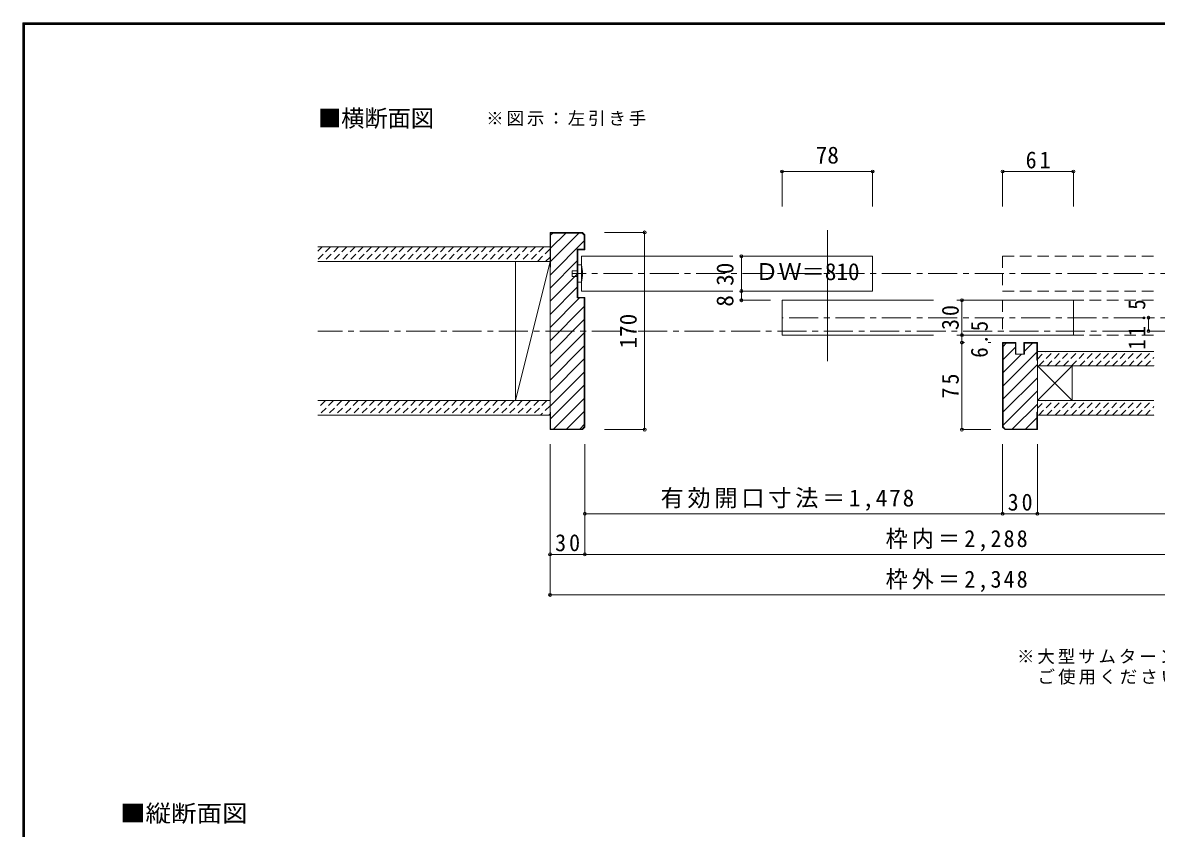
# Model space of a CAD drawing. Units: millimetres at full size, sheet at 1:5. Extents: x -973 to 977, y -718 to 696.
# Drawn here: x -973 to 4, y 1 to 696 of the extents above; entities that cross this region are included whole.
import ezdxf
from ezdxf.enums import TextEntityAlignment as Align

# ---------------------------------------------------------------- set-up
doc = ezdxf.new("R2010")
doc.units = ezdxf.units.MM
doc.header["$LTSCALE"] = 5
doc.header["$PDMODE"] = 32
doc.header["$PDSIZE"] = 2.5
for name, pattern in [('CHAIN1', [8, 5, -1, 1, -1]), ('DASHED1', [1.8, 1.2, -0.6]), ('DASHED2', [3, 2, -1])]:
    doc.linetypes.add(name, pattern=pattern)
for name, color, linetype, lineweight in [('0-1_通り芯', 4, 'CHAIN1', 9), ('0-2_柱', 3, 'Continuous', 9), ('0-3_仕上げ', 2, 'Continuous', 9), ('0-4_枠', 3, 'Continuous', 9), ('0-6_扉', 7, 'Continuous', 9), ('0-7_金物', 7, 'Continuous', 9), ('0-A_文字', 7, 'Continuous', 9), ('0-B_寸法', 7, 'Continuous', 9), ('0-C_ハッチ', 4, 'DASHED1', 9), ('F-1_枠', 6, 'Continuous', 9)]:
    doc.layers.add(name, color=color, linetype=linetype, lineweight=lineweight)
doc.styles.add('ＭＳ ゴシック', font='')
doc.styles.get('ＭＳ ゴシック').set_extended_font_data('MS Gothic')

msp = doc.modelspace()

# ---------------------------------------------------------------- linework, layer by layer
at = {"layer": '0-1_通り芯'}
msp.add_line((382.153, 430), (-718.847, 430), dxfattribs=at)
at = {"layer": '0-2_柱'}
msp.add_line((-548.726, 370), (-548.726, 490), dxfattribs=at)
at = {"layer": '0-2_柱', "color": 7}
for p, q in [((-548.726, 370), (-518.847, 490)), ((-68.847, 400), (-98.847, 370)), ((-98.847, 400), (-68.847, 370))]:
    msp.add_line(p, q, dxfattribs=at)
at = {"layer": '0-2_柱'}
msp.add_lwpolyline([(-98.847, 370), (-68.847, 370), (-68.847, 400), (-98.847, 400)], close=True, dxfattribs=at)
at = {"layer": '0-3_仕上げ'}
for p, q in [((-718.847, 502.5), (-518.847, 502.5)), ((-718.847, 490), (-518.847, 490)), ((-98.847, 412.5), (1.653, 412.5)), ((-98.847, 400), (1.653, 400)), ((-718.847, 370), (-518.847, 370)), ((1.653, 370), (-98.847, 370)), ((-718.847, 357.5), (-518.847, 357.5)), ((1.653, 357.5), (-98.847, 357.5))]:
    msp.add_line(p, q, dxfattribs=at)
at = {"layer": '0-4_枠'}
for p, q in [((-518.847, 345), (-518.847, 515)), ((-490.968, 515), (-518.847, 515)), ((-518.347, 485), (-518.347, 514.5)), ((-491.175, 514.5), (-518.347, 514.5)), ((-491.175, 514.5), (-489.347, 512.671)), ((-490.968, 515), (-488.847, 512.879)), ((-489.347, 512.671), (-489.347, 500.5)), ((-488.847, 512.879), (-488.847, 500)), ((-495.347, 500.5), (-495.347, 458.5)), ((-495.347, 500.5), (-489.347, 500.5)), ((-494.847, 500), (-488.847, 500)), ((-494.847, 500), (-494.847, 459)), ((-518.347, 485), (-518.847, 485)), ((-495.347, 458.5), (-489.347, 458.5)), ((-494.847, 459), (-488.847, 459)), ((-489.347, 347.328), (-489.347, 458.5)), ((-488.847, 347.121), (-488.847, 459)), ((-128.847, 347.121), (-128.847, 420)), ((-128.847, 420), (-117.297, 420)), ((-128.347, 347.328), (-128.347, 419.5)), ((-128.347, 419.5), (-117.797, 419.5)), ((-117.797, 410), (-117.797, 419.5)), ((-117.297, 410), (-117.297, 420)), ((-98.847, 420), (-110.397, 420)), ((-110.397, 410), (-110.397, 420)), ((-99.347, 419.5), (-109.897, 419.5)), ((-109.897, 410), (-109.897, 419.5)), ((-99.347, 405), (-99.347, 419.5)), ((-98.847, 345), (-98.847, 420)), ((-117.797, 410), (-109.897, 410)), ((-99.347, 405), (-98.847, 405)), ((-99.347, 360), (-98.847, 360)), ((-99.347, 345.5), (-99.347, 360)), ((-490.968, 345), (-518.847, 345)), ((-491.175, 345.5), (-518.347, 345.5)), ((-491.175, 345.5), (-489.347, 347.328)), ((-490.968, 345), (-488.847, 347.121)), ((-126.726, 345), (-128.847, 347.121)), ((-126.519, 345.5), (-128.347, 347.328)), ((-126.726, 345), (-98.847, 345)), ((-126.519, 345.5), (-99.347, 345.5))]:
    msp.add_line(p, q, dxfattribs=at)
msp.add_lwpolyline([(-518.347, 345.5), (-518.347, 360), (-518.847, 360)], dxfattribs=at)
at = {"layer": '0-6_扉', "color": 3}
msp.add_line((-279.847, 517), (-279.847, 404), dxfattribs=at)
at = {"layer": '0-6_扉', "color": 6}
for p, q in [((-491.847, 494.5), (-361.347, 494.5)), ((-491.847, 494.5), (-491.847, 464.5)), ((-341.347, 494.5), (-240.847, 494.5)), ((-240.847, 494.5), (-240.847, 464.5)), ((-491.847, 464.5), (-361.347, 464.5)), ((-341.347, 464.5), (-240.847, 464.5)), ((-318.847, 456.5), (-318.847, 426.5)), ((-318.847, 456.5), (-188.347, 456.5)), ((-168.347, 456.5), (-67.847, 456.5)), ((-67.847, 456.5), (-67.847, 426.5)), ((-318.847, 426.5), (-188.347, 426.5)), ((-168.347, 426.5), (-67.847, 426.5))]:
    msp.add_line(p, q, dxfattribs=at)
at = {"layer": '0-6_扉', "color": 2, "linetype": 'DASHED2'}
for p, q in [((-128.847, 494.5), (1.653, 494.5)), ((-128.847, 456.5), (1.653, 456.5))]:
    msp.add_line(p, q, dxfattribs=at)
for points in [[(-128.847, 494.5), (-128.847, 464.5), (1.653, 464.5)], [(-128.847, 456.5), (-128.847, 426.5), (1.653, 426.5)]]:
    msp.add_lwpolyline(points, dxfattribs=at)
at = {"layer": '0-7_金物'}
for p, q in [((-494.847, 482), (-499.847, 482)), ((-499.847, 477), (-499.847, 482)), ((-491.847, 487), (-494.847, 487)), ((-494.847, 472), (-494.847, 487)), ((-494.847, 477), (-499.847, 477)), ((-491.847, 472), (-494.847, 472))]:
    msp.add_line(p, q, dxfattribs=at)
msp.add_arc((-522.298, 479.5), 31.361, 346.16371, 13.83632, dxfattribs=at)
at = {"layer": '0-B_寸法', "color": 4}
for p, q in [((-318.847, 537.5), (-318.847, 567.5)), ((-318.847, 567.5), (-240.847, 567.5)), ((-240.847, 537.5), (-240.847, 567.5)), ((-128.847, 567.5), (-67.847, 567.5)), ((-128.847, 567.5), (-128.847, 537.5)), ((-67.847, 567.5), (-67.847, 537.5)), ((-437.305, 515), (-471.827, 515)), ((-437.305, 345), (-437.305, 515)), ((-353.893, 494.5), (-353.893, 456.5)), ((-328.847, 494.5), (-353.893, 494.5)), ((-328.847, 464.5), (-353.893, 464.5)), ((-353.893, 456.5), (-328.847, 456.5)), ((-163.893, 456.5), (-163.893, 426.5)), ((-163.893, 456.5), (-138.847, 456.5)), ((-3.103, 430), (-3.103, 441.5)), ((-163.893, 426.5), (-161.786, 426.5)), ((-163.893, 426.5), (-163.893, 420)), ((-141.352, 426.5), (-138.847, 426.5)), ((-163.893, 420), (-161.786, 420)), ((-163.893, 420), (-163.893, 345)), ((-141.352, 420), (-138.847, 420)), ((-437.305, 345), (-471.827, 345)), ((-163.893, 345), (-138.847, 345)), ((-518.847, 202.5), (-518.847, 332.5)), ((-488.847, 237.5), (-488.847, 332.5)), ((-128.847, 272.5), (-128.847, 332.5)), ((-98.847, 272.5), (-98.847, 332.5)), ((-488.847, 272.5), (-128.847, 272.5)), ((-128.847, 272.5), (-98.847, 272.5)), ((-98.847, 272.5), (152.153, 272.5)), ((-488.847, 237.5), (-518.847, 237.5)), ((152.153, 237.5), (-488.847, 237.5)), ((-518.847, 202.5), (182.153, 202.5))]:
    msp.add_line(p, q, dxfattribs=at)
at = {"layer": '0-B_寸法', "color": 4, "linetype": 'CHAIN1'}
for p, q in [((152.153, 479.5), (-499.847, 479.5)), ((152.153, 441.5), (-318.847, 441.5))]:
    msp.add_line(p, q, dxfattribs=at)
at = {"layer": '0-B_寸法'}
for p in [(-318.847, 567.5), (-240.847, 567.5), (-128.847, 567.5), (-67.847, 567.5), (-437.305, 515), (-353.893, 494.5), (-353.893, 464.5), (-353.893, 456.5), (-163.893, 456.5), (-3.103, 441.5), (-3.103, 430), (-163.893, 426.5), (-163.893, 420), (-437.305, 345), (-163.893, 345), (-488.847, 272.5), (-128.847, 272.5), (-98.847, 272.5), (-518.847, 237.5), (-488.847, 237.5), (-518.847, 202.5)]:
    msp.add_point(p, dxfattribs=at)
at = {"layer": '0-C_ハッチ', "linetype": 'Continuous'}
for p, q in [((-518.347, 512.696), (-516.543, 514.5)), ((-518.347, 490.068), (-493.915, 514.5)), ((-518.347, 501.382), (-505.229, 514.5)), ((-518.847, 478.255), (-489.347, 507.755)), ((-518.847, 466.941), (-495.347, 490.441)), ((-518.847, 455.627), (-495.347, 479.127)), ((-518.847, 444.314), (-495.347, 467.813)), ((-518.847, 433), (-493.347, 458.5)), ((-518.847, 421.686), (-489.347, 451.186)), ((-518.847, 410.372), (-489.347, 439.872)), ((-518.847, 399.059), (-489.347, 428.559)), ((-518.847, 387.745), (-489.347, 417.245)), ((-125.634, 419.5), (-128.347, 416.787)), ((-117.797, 416.023), (-128.347, 405.473)), ((-99.347, 411.846), (-128.347, 382.846)), ((-103.006, 419.5), (-109.897, 412.609)), ((-518.847, 376.431), (-489.347, 405.931)), ((-112.506, 410), (-128.347, 394.159)), ((-98.847, 401.032), (-128.347, 371.532)), ((-518.847, 365.117), (-489.347, 394.618)), ((-518.347, 354.303), (-489.347, 383.304)), ((-98.847, 389.718), (-128.347, 360.218)), ((-515.837, 345.5), (-489.347, 371.99)), ((-98.847, 378.404), (-128.347, 348.904)), ((-98.847, 367.091), (-120.438, 345.5)), ((-504.523, 345.5), (-489.347, 360.676)), ((-99.347, 355.277), (-109.124, 345.5)), ((-493.21, 345.5), (-489.347, 349.363))]:
    msp.add_line(p, q, dxfattribs=at)
at = {"layer": '0-C_ハッチ'}
for p, q in [((-715.198, 502.5), (-718.847, 498.851)), ((-708.127, 502.5), (-718.847, 491.779)), ((-701.055, 502.5), (-713.555, 490)), ((-693.984, 502.5), (-706.484, 490)), ((-686.913, 502.5), (-699.413, 490)), ((-679.842, 502.5), (-692.342, 490)), ((-672.771, 502.5), (-685.271, 490)), ((-665.7, 502.5), (-678.2, 490)), ((-658.629, 502.5), (-671.129, 490)), ((-651.558, 502.5), (-664.058, 490)), ((-644.487, 502.5), (-656.987, 490)), ((-637.416, 502.5), (-649.916, 490)), ((-630.345, 502.5), (-642.845, 490)), ((-623.274, 502.5), (-635.774, 490)), ((-616.203, 502.5), (-628.703, 490)), ((-609.132, 502.5), (-621.632, 490)), ((-602.06, 502.5), (-614.56, 490)), ((-594.989, 502.5), (-607.489, 490)), ((-587.918, 502.5), (-600.418, 490)), ((-580.847, 502.5), (-593.347, 490)), ((-573.776, 502.5), (-586.276, 490)), ((-566.705, 502.5), (-579.205, 490)), ((-559.634, 502.5), (-572.134, 490)), ((-552.563, 502.5), (-565.063, 490)), ((-545.492, 502.5), (-557.992, 490)), ((-538.421, 502.5), (-550.921, 490)), ((-531.35, 502.5), (-543.85, 490)), ((-524.279, 502.5), (-536.779, 490)), ((-518.847, 500.861), (-529.708, 490)), ((-518.847, 493.79), (-522.637, 490)), ((-98.847, 405.829), (-92.176, 412.5)), ((-97.605, 400), (-85.105, 412.5)), ((-90.534, 400), (-78.034, 412.5)), ((-83.463, 400), (-70.963, 412.5)), ((-76.392, 400), (-63.892, 412.5)), ((-69.321, 400), (-56.821, 412.5)), ((-62.25, 400), (-49.75, 412.5)), ((-55.179, 400), (-42.679, 412.5)), ((-48.108, 400), (-35.608, 412.5)), ((-41.037, 400), (-28.537, 412.5)), ((-33.966, 400), (-21.466, 412.5)), ((-26.894, 400), (-14.394, 412.5)), ((-19.823, 400), (-7.323, 412.5)), ((-12.752, 400), (-0.252, 412.5)), ((-5.681, 400), (1.653, 407.334)), ((1.39, 400), (1.653, 400.263)), ((-712.489, 370), (-718.847, 363.642)), ((-705.418, 370), (-717.918, 357.5)), ((-698.347, 370), (-710.847, 357.5)), ((-691.276, 370), (-703.776, 357.5)), ((-684.205, 370), (-696.705, 357.5)), ((-677.134, 370), (-689.634, 357.5)), ((-670.063, 370), (-682.563, 357.5)), ((-662.992, 370), (-675.492, 357.5)), ((-655.921, 370), (-668.421, 357.5)), ((-648.85, 370), (-661.35, 357.5)), ((-641.779, 370), (-654.279, 357.5)), ((-634.708, 370), (-647.208, 357.5)), ((-627.637, 370), (-640.137, 357.5)), ((-620.566, 370), (-633.066, 357.5)), ((-613.494, 370), (-625.994, 357.5)), ((-606.423, 370), (-618.923, 357.5)), ((-599.352, 370), (-611.852, 357.5)), ((-592.281, 370), (-604.781, 357.5)), ((-585.21, 370), (-597.71, 357.5)), ((-578.139, 370), (-590.639, 357.5)), ((-571.068, 370), (-583.568, 357.5)), ((-563.997, 370), (-576.497, 357.5)), ((-556.926, 370), (-569.426, 357.5)), ((-549.855, 370), (-562.355, 357.5)), ((-542.784, 370), (-555.284, 357.5)), ((-535.713, 370), (-548.213, 357.5)), ((-528.642, 370), (-541.142, 357.5)), ((-521.571, 370), (-534.071, 357.5)), ((-518.847, 365.653), (-527, 357.5)), ((-98.847, 363.403), (-92.25, 370)), ((-97.679, 357.5), (-85.179, 370)), ((-90.608, 357.5), (-78.108, 370)), ((-83.537, 357.5), (-71.037, 370)), ((-76.466, 357.5), (-63.966, 370)), ((-69.394, 357.5), (-56.894, 370)), ((-62.323, 357.5), (-49.823, 370)), ((-55.252, 357.5), (-42.752, 370)), ((-48.181, 357.5), (-35.681, 370)), ((-41.11, 357.5), (-28.61, 370)), ((-34.039, 357.5), (-21.539, 370)), ((-26.968, 357.5), (-14.468, 370)), ((-19.897, 357.5), (-7.397, 370)), ((-12.826, 357.5), (-0.326, 370)), ((-5.755, 357.5), (1.653, 364.908)), ((-518.847, 358.581), (-519.928, 357.5)), ((1.316, 357.5), (1.653, 357.837))]:
    msp.add_line(p, q, dxfattribs=at)
at = {"layer": 'F-1_枠'}
for p, q in [((-973.347, 695.833), (-973.347, -700.833)), ((-973.347, 695.833), (976.653, 695.833)), ((-973.347, 695), (976.653, 695)), ((-973.347, 694.167), (976.653, 694.167)), ((-972.514, 695.833), (-972.514, -700.833)), ((-971.68, 695.833), (-971.68, -700.833))]:
    msp.add_line(p, q, dxfattribs=at)

# ---------------------------------------------------------------- texts
at = {"layer": '0-A_文字', "style": 'ＭＳ ゴシック'}
for s, p in [('■横断面図', (-718.847, 601.667)), ('ＤＷ＝810', (-342.007, 469.5))]:
    msp.add_text(s, height=14.66, dxfattribs=at).set_placement(p, align=Align.BOTTOM_LEFT)
at = {"layer": '0-A_文字', "style": 'ＭＳ ゴシック', "width": 1.1}
msp.add_text('■縦断面図', height=14.66, dxfattribs=at).set_placement((-889.495, 2.5), align=Align.BOTTOM_LEFT)
at = {"layer": '0-A_文字', "char_height": 11, "attachment_point": 7, "style": 'ＭＳ ゴシック'}
for s, insert in [('\\T1.17;※図示：左引き手', (-573.852, 606.667)), ('\\T1.17;※大型サムターン表示錠使用時は、引戸引き残しストッパーを', (-116.394, 142.71)), ('\\T1.18;\u3000ご使用ください。ただし、有効開口は102ミリ狭くなります。', (-116.394, 125.21))]:
    msp.add_mtext(s, dxfattribs=dict(at, insert=insert))
at = {"layer": '0-B_寸法', "style": 'ＭＳ ゴシック'}
msp.add_text('78', height=14.66, dxfattribs=at).set_placement((-289.847, 570), align=Align.BOTTOM_LEFT)
for s, p in [('30', (-356.393, 469)), ('8', (-356.393, 451)), ('170', (-439.805, 415))]:
    msp.add_text(s, height=14.66, rotation=90, dxfattribs=at).set_placement(p, align=Align.BOTTOM_LEFT)
at = {"layer": '0-B_寸法', "char_height": 14.66, "attachment_point": 7, "style": 'ＭＳ ゴシック'}
for s, insert in [('\\T1.27;\\W0.95;61', (-108.972, 570)), ('\\T1.16;有効開口寸法＝1,478', (-423.597, 275)), ('\\T1.27;\\W0.95;30', (-124.472, 275)), ('\\T1.27;\\W0.95;30', (-514.472, 240)), ('\\T1.19;\\W0.95;枠内＝2,288', (-229.597, 240)), ('\\T1.19;\\W0.95;枠外＝2,348', (-229.597, 205))]:
    msp.add_mtext(s, dxfattribs=dict(at, insert=insert))
at = {"layer": '0-B_寸法', "char_height": 14.66, "attachment_point": 7, "rotation": 90, "style": 'ＭＳ ゴシック'}
for s, insert in [('\\T1.27;\\W0.95;30', (-166.393, 430.875)), ('\\T1.28;\\W0.9;11.5', (-5.603, 413.875)), ('\\T1.27;\\W0.9;6.5', (-141.393, 407)), ('\\T1.27;\\W0.95;75', (-166.393, 371.875))]:
    msp.add_mtext(s, dxfattribs=dict(at, insert=insert))

doc.saveas('drawing.dxf')
